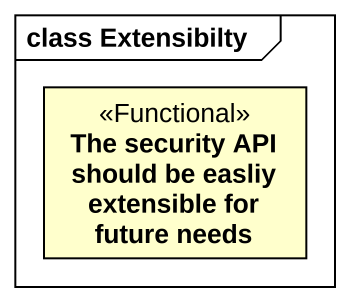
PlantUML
@startuml
mainframe class Extensibilty
hide circle
hide empty members
class "The security API should be easliy extensible for future needs" as The_security_API_should_be <<Functional>>
@enduml
